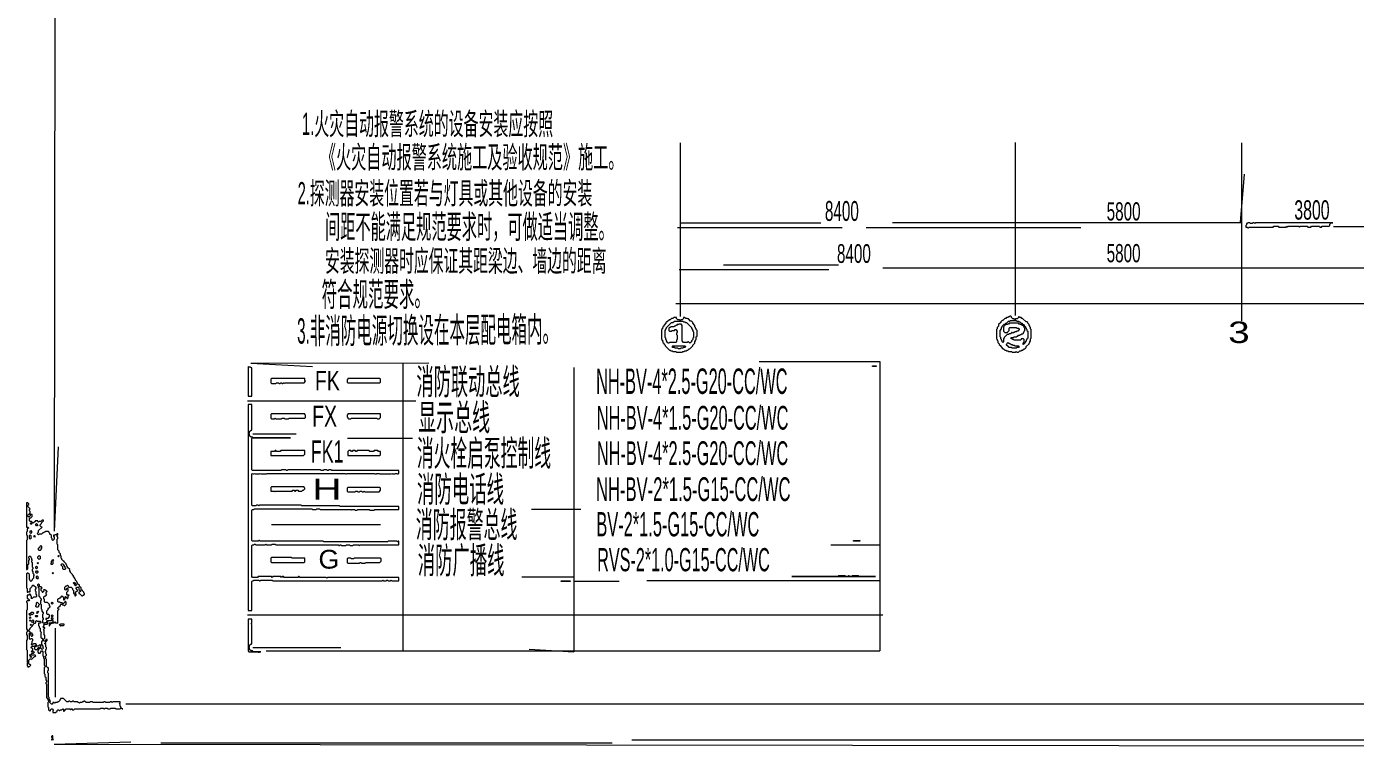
# Model space of a CAD drawing. Header units: millimetres. Extents: x 0 to 419, y 0 to 297.
# Drawn here: x 0.5 to 164.9, y 3.3 to 92.4 of the extents above; entities that cross this region are included whole.
import ezdxf

# ---------------------------------------------------------------- set-up
doc = ezdxf.new("R2010")
doc.units = ezdxf.units.MM
for name, color, linetype, lineweight in [('PAGE_001_OCR_TEXT', 6, 'CONTINUOUS', 0), ('PAGE_001_TRACE_CURVE', 6, 'CONTINUOUS', 0), ('PAGE_001_TRACE_STRAIGHT', 5, 'CONTINUOUS', 0), ('PAGE_001_TRACE_TEXT_SYMBOL', 6, 'CONTINUOUS', 0)]:
    doc.layers.add(name, color=color, linetype=linetype, lineweight=lineweight)
doc.styles.add('wqy-unicode', font='wqy-unicode')

msp = doc.modelspace()

# ---------------------------------------------------------------- linework, layer by layer
at = {"layer": 'PAGE_001_TRACE_CURVE', "color": 6}
for points in [[(27.94, 45.63), (27.94, 20.14), (28.37, 20.14), (28.37, 23.73), (28.46, 23.82), (28.55, 23.82), (28.64, 23.91), (29.25, 23.91), (29.34, 23.82), (29.42, 23.82), (29.51, 23.91), (30.91, 23.91), (31, 23.82), (44.49, 23.82), (44.58, 23.91), (44.66, 23.82), (45.01, 23.82), (45.1, 23.91), (45.19, 23.91), (45.28, 23.82), (45.54, 23.82), (45.63, 23.91), (45.71, 23.82), (46.59, 23.82), (46.59, 24.26), (37.74, 24.26), (37.66, 24.17), (37.57, 24.26), (34.33, 24.26), (34.24, 24.35), (34.15, 24.35), (34.07, 24.26), (32.4, 24.26), (32.31, 24.35), (32.14, 24.35), (32.05, 24.26), (31.96, 24.35), (31, 24.35), (30.91, 24.26), (30.83, 24.35), (29.16, 24.35), (29.07, 24.26), (28.46, 24.26), (28.37, 24.35), (28.37, 28.2), (28.46, 28.29), (28.64, 28.29), (28.72, 28.38), (28.81, 28.38), (28.9, 28.29), (30.04, 28.29), (30.13, 28.38), (30.21, 28.29), (30.83, 28.29), (30.91, 28.38), (31.26, 28.38), (31.35, 28.29), (39.06, 28.29), (39.15, 28.2), (39.23, 28.2), (39.32, 28.29), (39.41, 28.29), (39.5, 28.2), (40.02, 28.2)], [(28.81, 37.05), (29.34, 37.05), (29.42, 37.13), (29.51, 37.05), (30.21, 37.05), (30.3, 37.13), (39.93, 37.13), (40.02, 37.05), (40.11, 37.05), (40.2, 37.13), (43.52, 37.13), (43.61, 37.05), (43.79, 37.05), (43.87, 37.13), (44.14, 37.13), (44.23, 37.05), (45.63, 37.05), (45.71, 37.13), (45.8, 37.05), (46.06, 37.05), (46.15, 37.13), (46.33, 37.13), (46.41, 37.05), (46.5, 37.05), (46.59, 37.13), (46.59, 37.48), (38.27, 37.48), (38.18, 37.57), (37.92, 37.57), (37.83, 37.48), (37.74, 37.48), (37.66, 37.57), (37.31, 37.57), (37.22, 37.48), (36.96, 37.48), (36.87, 37.57), (32.84, 37.57), (32.75, 37.48), (32.67, 37.48), (32.58, 37.57), (32.05, 37.57), (31.96, 37.48), (28.46, 37.48), (28.37, 37.57), (28.37, 41.43), (28.46, 41.51), (33.19, 41.51), (28.55, 41.51), (28.46, 41.6), (28.29, 41.6), (28.11, 41.78), (28.11, 41.95), (28.02, 42.04), (28.11, 42.13), (28.11, 42.3), (28.29, 42.48), (28.37, 42.48), (28.37, 45.63), (27.94, 45.63)], [(40.02, 28.2), (40.11, 28.29), (40.46, 28.29), (40.55, 28.2), (40.9, 28.2), (40.98, 28.29), (41.6, 28.29), (41.69, 28.2), (41.77, 28.29), (46.59, 28.29), (46.59, 28.73), (46.5, 28.73), (46.41, 28.64), (46.33, 28.73), (45.28, 28.73), (45.19, 28.64), (37.31, 28.64), (37.22, 28.73), (29.42, 28.73), (29.34, 28.81), (29.25, 28.81), (29.16, 28.73), (28.46, 28.73), (28.37, 28.81), (28.37, 32.58), (28.46, 32.67), (28.64, 32.67), (28.72, 32.75), (35.82, 32.75), (35.91, 32.67), (36.34, 32.67), (36.43, 32.75), (36.78, 32.75), (36.87, 32.67), (40.63, 32.67), (40.72, 32.58), (40.81, 32.67), (41.07, 32.67), (41.16, 32.58), (41.42, 32.58), (41.51, 32.67), (42.91, 32.67), (43, 32.58), (43.52, 32.58), (43.61, 32.67), (46.59, 32.67), (46.59, 33.02), (39.32, 33.02), (39.23, 33.11), (34.59, 33.11), (34.5, 33.19), (29.34, 33.19), (29.25, 33.11), (29.16, 33.19), (28.99, 33.19), (28.9, 33.11), (28.46, 33.11), (28.37, 33.19), (28.37, 37.05), (28.46, 37.13), (28.55, 37.05), (28.64, 37.05), (28.72, 37.13), (28.81, 37.05)], [(0.53, 33.46), (0.53, 30.48), (0.7, 30.48), (0.79, 30.39), (0.61, 30.22), (0.61, 29.95), (0.53, 29.86), (0.53, 29.51), (0.61, 29.43), (0.61, 28.9), (0.53, 28.81), (0.53, 25.22), (0.61, 25.22), (0.7, 25.31), (0.7, 25.84), (0.79, 25.92), (0.79, 26.36), (0.88, 26.45), (0.88, 26.54), (0.79, 26.62), (0.79, 26.8), (0.88, 26.89), (0.96, 26.89), (1.05, 26.8), (1.05, 26.71), (1.14, 26.62), (1.14, 26.45), (1.23, 26.36), (1.14, 26.27), (1.14, 26.19), (1.23, 26.1), (1.23, 25.57), (1.31, 25.49), (1.31, 25.31), (1.23, 25.22), (1.23, 25.05), (1.31, 24.96), (1.31, 24.79), (1.4, 24.7), (1.4, 24.61), (1.49, 24.52), (1.4, 24.43), (1.4, 24.17), (1.23, 24), (1.23, 23.91), (1.05, 23.73), (0.96, 23.82), (0.96, 23.91), (0.88, 24), (0.88, 24.61), (0.7, 24.79), (0.61, 24.79), (0.53, 24.7), (0.53, 22.95), (0.61, 22.86), (0.61, 22.42), (0.7, 22.42), (0.79, 22.51), (0.88, 22.42), (0.96, 22.51), (0.96, 22.86), (1.23, 23.12), (1.23, 23.21), (1.31, 23.3)], [(0.96, 31.18), (0.88, 31.27), (0.88, 31.53), (0.96, 31.62), (1.05, 31.62), (1.23, 31.79), (1.23, 32.05), (0.96, 32.05), (0.88, 32.14), (0.96, 32.23), (0.96, 32.4), (0.88, 32.49), (0.88, 32.67), (0.96, 32.75), (0.7, 33.02), (0.7, 33.19), (0.79, 33.28), (0.79, 33.37), (0.7, 33.46), (0.53, 33.46)], [(4.82, 26.62), (4.82, 26.89), (4.73, 26.97), (4.73, 27.15), (4.55, 27.32), (4.55, 27.5), (4.38, 27.68), (4.38, 28.29), (4.29, 28.38), (4.29, 28.99), (4.38, 29.08), (4.38, 29.25), (4.29, 29.34), (4.29, 29.43), (4.38, 29.51), (4.38, 29.69), (4.2, 29.51), (4.03, 29.51), (3.94, 29.43), (3.85, 29.51), (3.85, 29.34), (3.94, 29.25), (3.94, 28.99), (3.77, 28.81), (3.68, 28.9), (3.68, 29.08), (3.59, 29.16), (3.59, 29.43), (3.42, 29.6), (3.42, 29.69), (3.33, 29.78), (3.33, 29.86), (3.24, 29.95), (2.89, 29.95), (2.8, 29.86), (2.71, 29.86), (2.63, 29.78), (2.54, 29.78), (2.36, 29.6), (2.1, 29.6), (2.01, 29.51), (1.84, 29.69), (2.01, 29.86), (2.01, 30.04), (2.45, 30.48), (2.36, 30.48), (2.19, 30.65), (2.19, 30.74), (2.36, 30.92), (2.36, 31), (2.63, 31.27), (2.63, 31.35), (2.45, 31.35), (2.28, 31.18), (2.1, 31.18), (2.01, 31.09), (1.93, 31.18), (1.93, 31.27), (1.58, 31.27), (1.58, 31.18), (1.4, 31), (1.31, 31), (1.14, 31.18), (0.96, 31.18)], [(6.66, 22.16), (6.57, 22.25), (6.57, 22.42), (6.66, 22.51), (6.74, 22.51), (6.83, 22.6), (6.83, 22.68), (6.66, 22.86), (6.66, 22.95), (6.74, 23.03), (6.92, 23.03), (7.01, 22.95), (7.01, 22.77), (7.18, 22.6), (7.18, 22.51), (7.09, 22.42), (7.01, 22.42), (7.01, 22.25), (7.09, 22.25), (7.36, 21.98), (7.44, 21.98), (7.53, 22.07), (7.62, 22.07), (7.71, 22.16), (7.71, 22.25), (7.62, 22.33), (7.62, 22.42), (7.44, 22.6), (7.44, 22.68), (7.36, 22.68), (7.27, 22.77), (7.27, 22.95), (7.09, 23.12), (7.09, 23.3), (7.01, 23.38), (6.92, 23.38), (6.83, 23.47), (6.83, 23.56), (6.74, 23.65), (6.74, 23.73), (6.57, 23.91), (6.57, 24), (6.48, 24.08), (6.48, 24.17), (6.31, 24.35), (6.31, 24.43), (6.22, 24.52), (6.22, 24.61), (5.96, 24.87), (5.96, 24.96), (5.87, 25.05), (5.87, 25.22), (5.6, 25.49), (5.6, 25.57), (5.52, 25.66), (5.52, 25.75), (5.43, 25.84), (5.43, 25.92), (5.17, 26.19), (5.17, 26.27), (5.08, 26.27), (4.9, 26.45), (4.9, 26.54), (4.82, 26.62)], [(1.31, 23.3), (1.4, 23.3), (1.66, 23.03), (1.66, 22.86), (1.58, 22.77), (1.58, 22.6), (1.66, 22.51), (1.66, 22.16), (1.75, 22.07), (1.75, 21.89), (1.66, 21.81), (1.4, 21.81), (1.23, 21.63), (1.14, 21.63), (1.05, 21.72), (1.14, 21.81), (1.14, 21.89), (1.05, 21.98), (1.05, 22.07), (0.96, 22.16), (0.88, 22.16), (0.79, 22.07), (0.61, 22.07), (0.61, 21.63), (0.7, 21.63), (0.88, 21.46), (0.79, 21.37), (0.61, 21.37), (0.53, 21.28), (0.53, 21.19), (0.61, 21.11), (0.61, 20.23), (0.53, 20.14), (0.53, 17.87), (0.61, 17.78), (0.61, 17.52), (0.53, 17.43), (0.53, 17.17), (0.61, 17.08), (0.61, 16.55), (0.53, 16.46), (0.53, 15.33), (0.61, 15.24), (0.61, 13.84), (0.7, 13.75), (0.61, 13.66), (0.61, 13.31), (0.7, 13.22), (0.7, 13.14), (0.79, 13.22), (0.88, 13.22), (1.05, 13.4), (0.96, 13.49), (0.88, 13.49), (0.79, 13.57), (0.79, 14.01), (0.96, 14.19), (1.05, 14.19), (1.14, 14.1), (1.49, 14.45), (1.58, 14.45), (1.66, 14.54), (1.58, 14.63), (1.23, 14.63)], [(2.01, 23.03), (2.1, 23.12), (2.28, 23.12), (2.45, 22.95), (2.36, 22.86), (2.28, 22.86), (2.28, 22.68), (2.45, 22.51), (2.45, 22.42), (2.54, 22.42), (2.71, 22.6), (2.63, 22.68), (2.71, 22.77), (2.8, 22.77), (2.89, 22.68), (2.89, 22.6), (2.98, 22.6), (3.07, 22.51), (2.89, 22.33), (2.89, 22.25), (2.98, 22.16), (2.89, 22.07), (2.89, 21.98), (2.8, 21.89), (2.71, 21.89), (2.63, 21.81), (2.63, 21.63), (2.71, 21.54), (2.71, 21.28), (2.8, 21.19), (3.07, 21.19), (3.33, 20.93), (3.33, 20.76), (3.42, 20.67), (3.42, 20.58), (3.24, 20.41), (3.15, 20.41), (3.15, 20.23), (2.98, 20.06), (2.98, 19.79), (3.07, 19.71), (3.24, 19.71), (3.33, 19.62), (3.33, 19.36), (3.15, 19.18), (2.89, 19.18), (2.89, 19.09), (3.07, 18.92), (3.07, 18.83), (2.89, 18.65), (2.8, 18.65), (2.71, 18.57), (2.63, 18.57), (2.54, 18.65), (2.54, 19), (2.63, 19.09), (2.63, 19.18), (2.54, 19.27), (2.54, 19.71), (2.63, 19.79), (2.63, 19.88), (2.45, 20.06), (2.45, 20.23), (2.36, 20.32)], [(2.36, 20.32), (2.36, 20.84), (2.28, 20.93), (2.28, 21.37), (2.36, 21.46), (2.36, 21.54), (2.19, 21.72), (2.19, 21.81), (2.1, 21.89), (2.1, 22.86), (2.01, 22.95), (2.01, 23.03)], [(4.9, 20.93), (4.99, 20.84), (5.08, 20.84), (5.17, 20.76), (5.25, 20.76), (5.43, 20.93), (5.43, 21.19), (5.34, 21.28), (5.25, 21.28), (5.25, 21.19), (5.08, 21.02), (4.99, 21.02), (4.9, 21.11), (4.73, 21.11), (4.64, 21.19), (4.47, 21.19), (4.38, 21.28), (4.38, 21.54), (4.47, 21.63), (4.55, 21.63), (4.64, 21.72), (4.73, 21.72), (4.82, 21.81), (4.82, 21.89), (4.9, 21.98), (5.08, 21.81), (5.08, 21.46), (5.17, 21.46), (5.25, 21.54), (5.25, 21.63), (5.43, 21.81), (5.52, 21.72), (5.52, 21.63), (5.6, 21.63), (5.69, 21.72), (5.69, 21.98), (5.78, 22.07), (5.6, 22.07), (5.52, 22.16), (5.52, 22.42), (5.69, 22.6), (5.69, 22.86), (5.52, 22.86), (5.34, 22.68), (5.25, 22.77), (5.25, 23.03), (5.43, 23.21), (5.52, 23.21), (5.6, 23.3), (5.69, 23.21), (5.69, 23.12), (5.78, 23.03), (6.04, 23.03), (6.22, 22.86), (6.22, 22.77), (6.39, 22.6), (6.31, 22.51), (6.31, 22.25), (6.39, 22.25), (6.48, 22.16), (6.48, 21.98), (6.57, 21.98), (6.66, 22.07), (6.66, 22.16)], [(2.89, 15.15), (2.89, 15.33), (2.98, 15.41), (2.98, 15.59), (2.89, 15.68), (2.89, 15.94), (2.8, 16.03), (2.8, 16.11), (2.89, 16.2), (2.89, 16.29), (3.07, 16.46), (3.07, 16.55), (2.89, 16.55), (2.89, 16.46), (2.8, 16.38), (2.71, 16.38), (2.63, 16.46), (2.63, 16.55), (2.8, 16.73), (2.8, 17.08), (2.71, 17.17), (2.71, 17.69), (2.63, 17.78), (2.8, 17.95), (2.8, 18.04), (2.63, 18.04), (2.54, 18.13), (2.71, 18.3), (2.63, 18.39), (2.71, 18.48), (3.07, 18.48), (3.15, 18.57), (3.15, 18.83), (3.24, 18.92), (3.59, 18.92), (3.68, 19), (3.77, 18.92), (3.77, 18.74), (3.68, 18.65), (3.59, 18.65), (3.5, 18.57), (3.33, 18.57), (3.33, 18.22), (3.42, 18.3), (3.42, 18.39), (3.59, 18.57), (3.68, 18.57), (3.77, 18.65), (3.94, 18.65), (4.03, 18.74), (4.12, 18.65), (4.29, 18.65), (4.38, 18.57), (4.38, 20.14), (4.55, 20.32), (4.47, 20.32), (4.38, 20.41), (4.38, 20.49), (4.55, 20.67), (4.64, 20.67), (4.73, 20.76), (4.73, 20.84), (4.82, 20.93), (4.9, 20.93)], [(1.66, 18.83), (1.75, 18.92), (1.84, 18.83), (2.19, 18.83), (2.28, 18.74), (2.28, 18.65), (2.19, 18.57), (2.01, 18.57), (2.01, 18.3), (2.1, 18.22), (2.1, 18.04), (2.19, 17.95), (2.19, 17.6), (2.36, 17.43), (2.28, 17.34), (2.28, 16.82), (2.36, 16.73), (2.45, 16.73), (2.54, 16.64), (2.54, 16.55), (2.45, 16.46), (2.45, 16.38), (2.36, 16.29), (2.36, 15.94), (2.28, 15.85), (2.1, 15.85), (2.01, 15.76), (1.75, 15.76), (1.66, 15.85), (1.75, 15.94), (1.66, 16.03), (1.4, 16.03), (1.23, 15.85), (1.14, 15.94), (1.14, 16.03), (1.23, 16.11), (1.23, 16.38), (1.31, 16.46), (1.31, 16.55), (1.23, 16.64), (1.05, 16.64), (0.96, 16.55), (0.88, 16.64), (0.88, 17.17), (0.96, 17.25), (1.05, 17.17), (1.05, 17.08), (1.14, 16.99), (1.23, 16.99), (1.31, 17.08), (1.31, 17.17), (1.23, 17.25), (1.23, 17.34), (1.05, 17.34), (0.96, 17.43), (0.96, 17.52), (0.88, 17.52), (0.79, 17.6), (0.79, 17.69), (0.96, 17.87), (0.96, 17.95), (1.31, 18.3), (1.31, 18.39), (1.49, 18.57)], [(1.49, 18.57), (1.58, 18.57), (1.66, 18.65), (1.66, 18.83)], [(1.23, 14.63), (1.14, 14.71), (1.14, 14.8), (1.23, 14.89), (1.4, 14.89), (1.49, 14.98), (1.4, 15.06), (1.31, 15.06), (1.23, 15.15), (1.31, 15.24), (1.31, 15.41), (1.23, 15.5), (1.14, 15.5), (1.05, 15.59), (1.23, 15.76), (1.49, 15.76), (1.58, 15.68), (1.49, 15.59), (1.49, 15.41), (1.58, 15.33), (1.84, 15.33), (1.93, 15.41), (2.01, 15.33), (2.01, 15.24), (1.93, 15.15), (1.93, 14.98), (2.01, 14.89), (2.19, 14.89), (2.28, 14.98), (2.28, 15.06), (2.36, 15.15), (2.45, 15.15), (2.54, 15.06), (2.54, 14.54), (2.63, 14.45), (2.63, 14.28), (2.71, 14.19), (2.71, 13.4), (2.8, 13.31), (2.8, 13.14), (2.71, 13.05), (2.71, 12.35), (2.8, 12.26), (2.8, 12), (2.89, 11.91), (2.89, 11.56), (2.98, 11.47), (2.98, 11.3), (2.89, 11.21), (2.89, 11.12), (2.98, 11.04), (2.98, 9.9), (3.07, 9.81), (2.98, 9.72), (2.98, 9.37), (3.15, 9.2), (3.15, 9.11), (3.24, 9.02), (3.24, 8.85), (3.15, 8.76), (3.15, 8.23), (3.24, 8.14), (3.24, 7.88), (3.42, 7.71)], [(8.76, 8.76), (8.67, 8.85), (8.41, 8.85), (8.32, 8.76), (7.88, 8.76), (7.71, 8.93), (7.62, 8.93), (7.53, 8.85), (7.44, 8.85), (7.36, 8.76), (7.18, 8.76), (7.09, 8.67), (7.01, 8.76), (6.92, 8.76), (6.83, 8.85), (6.39, 8.85), (6.31, 8.93), (6.22, 8.93), (6.13, 8.85), (5.96, 8.85), (5.87, 8.93), (5.78, 8.93), (5.69, 8.85), (5.52, 8.85), (5.08, 9.28), (4.73, 9.28), (4.73, 9.2), (4.64, 9.11), (4.64, 9.02), (4.47, 8.85), (4.38, 8.85), (4.29, 8.76), (4.12, 8.76), (4.03, 8.67), (3.94, 8.76), (3.77, 8.76), (3.77, 8.67), (3.68, 8.58), (3.59, 8.58), (3.42, 8.76), (3.42, 8.85), (3.5, 8.93), (3.42, 9.02), (3.42, 9.11), (3.33, 9.2), (3.33, 9.37), (3.24, 9.46), (3.24, 12.35), (3.15, 12.44), (3.15, 12.7), (3.24, 12.79), (3.24, 13.05), (3.15, 13.05), (2.98, 13.22), (2.98, 14.1), (2.89, 14.19), (2.89, 14.36), (2.8, 14.45), (2.98, 14.63), (2.98, 14.71), (2.89, 14.8), (2.89, 14.98), (2.8, 15.06), (2.89, 15.15)], [(3.42, 7.71), (3.5, 7.79), (3.5, 7.88), (3.59, 7.97), (3.68, 7.97), (3.85, 7.79), (3.77, 7.71), (3.77, 7.53), (4.12, 7.53), (4.29, 7.71), (4.29, 7.79), (4.38, 7.88), (4.47, 7.88), (4.55, 7.79), (4.64, 7.79), (4.73, 7.88), (4.9, 7.88), (4.99, 7.97), (5.08, 7.88), (5.08, 7.71), (5.17, 7.71), (5.43, 7.97), (5.87, 7.97), (5.96, 7.88), (6.04, 7.97), (6.13, 7.97), (6.22, 7.88), (6.39, 7.88), (6.48, 7.97), (9.63, 7.97), (9.72, 8.06), (9.98, 8.06), (10.07, 7.97), (10.16, 7.97), (10.25, 8.06), (10.51, 8.06), (10.6, 7.97), (10.86, 7.97), (10.95, 8.06), (11.47, 8.06), (11.56, 7.97), (12.09, 7.97), (12.17, 8.06), (12.26, 8.06), (12.35, 7.97), (12.44, 7.97), (12.35, 7.97), (12.17, 8.14), (12.17, 8.23), (12.09, 8.32), (12.09, 8.5), (12, 8.58), (12.09, 8.67), (12.09, 8.85), (11.21, 8.85), (11.12, 8.76), (11.03, 8.85), (10.86, 8.85), (10.77, 8.76), (10.33, 8.76), (10.25, 8.85), (10.07, 8.85), (9.98, 8.76), (8.76, 8.76)]]:
    msp.add_lwpolyline(points, dxfattribs=at)
for points in [[(0.88, 32.14), (0.96, 32.05), (0.96, 31.88), (0.79, 31.7), (0.61, 31.88)], [(0.96, 30.92), (1.05, 31), (1.14, 31), (1.23, 30.92), (1.14, 30.83), (1.05, 30.83)], [(0.96, 29.95), (1.05, 30.04), (1.14, 29.95), (1.14, 29.78), (1.05, 29.69), (0.96, 29.78)], [(1.66, 30.83), (1.75, 30.92), (1.93, 30.74), (1.84, 30.65), (1.75, 30.65), (1.66, 30.74)], [(0.88, 29.43), (0.96, 29.51), (1.05, 29.43), (1.05, 29.25), (1.14, 29.16), (0.96, 28.99), (0.88, 29.08)], [(1.4, 29.34), (1.49, 29.43), (1.58, 29.34), (1.49, 29.25)], [(2.19, 28.11), (2.28, 28.2), (2.36, 28.11), (2.36, 27.85), (2.28, 27.76), (2.28, 27.68), (2.19, 27.59), (2.1, 27.59), (2.01, 27.68), (2.01, 27.85), (2.19, 28.03)], [(2.1, 26.97), (2.19, 26.89), (2.19, 26.54), (2.1, 26.45), (1.93, 26.62), (1.93, 26.8)], [(3.59, 26.27), (3.68, 26.36), (3.77, 26.27), (3.77, 25.92), (3.68, 25.84), (3.59, 25.84), (3.5, 25.92), (3.59, 26.01)], [(3.68, 26.36), (3.77, 26.45), (3.85, 26.36), (3.77, 26.27)], [(4.38, 26.89), (4.47, 26.97), (4.55, 26.89), (4.47, 26.8)], [(1.66, 25.57), (1.75, 25.66), (1.84, 25.57), (1.84, 25.4), (1.75, 25.31), (1.66, 25.4)], [(1.66, 24.96), (1.75, 25.05), (1.84, 25.05), (1.93, 24.96), (1.93, 24.87), (1.84, 24.79), (1.75, 24.79), (1.66, 24.87)], [(1.84, 26.01), (1.93, 26.1), (2.01, 26.01), (1.93, 25.92)], [(3.68, 24.79), (3.77, 24.87), (3.85, 24.79), (3.77, 24.7)], [(4.82, 25.84), (4.9, 25.92), (4.99, 25.92), (5.08, 25.84), (5.08, 25.75), (5.25, 25.57), (5.25, 25.49), (5.34, 25.4), (5.34, 25.31), (5.25, 25.22), (5.08, 25.22), (4.99, 25.31), (4.99, 25.57), (4.82, 25.75)], [(1.75, 24.35), (1.84, 24.43), (1.93, 24.35), (1.93, 24.26), (2.01, 24.17), (1.93, 24.08), (1.84, 24.08), (1.75, 24.17)], [(1.93, 23.38), (2.01, 23.47), (2.1, 23.38), (2.1, 23.21), (2.01, 23.12), (1.93, 23.21)], [(6.31, 23.56), (6.39, 23.65), (6.48, 23.56), (6.39, 23.47)], [(6.39, 23.47), (6.48, 23.56), (6.57, 23.47), (6.48, 23.38)], [(6.48, 23.38), (6.57, 23.47), (6.66, 23.38), (6.66, 23.3), (6.57, 23.21), (6.48, 23.3)], [(5.25, 21.81), (5.34, 21.89), (5.43, 21.81), (5.34, 21.72)], [(0.79, 19.71), (0.88, 19.79), (0.96, 19.79), (1.05, 19.71), (1.05, 19.62), (0.96, 19.53)], [(1.14, 19.97), (1.31, 19.97), (1.4, 19.88), (1.4, 19.79), (1.23, 19.62), (1.14, 19.71), (1.05, 19.71), (0.96, 19.79)], [(1.75, 21.11), (1.84, 21.19), (2.1, 20.93), (2.1, 20.84), (2.01, 20.76), (2.01, 20.67), (1.93, 20.58), (1.75, 20.58), (1.66, 20.67), (1.66, 20.76), (1.75, 20.84)], [(1.75, 19.88), (1.84, 19.97), (1.93, 19.88), (1.84, 19.79)], [(1.84, 19.97), (1.93, 20.06), (2.01, 19.97), (1.93, 19.88)], [(3.59, 21.11), (3.68, 21.19), (3.77, 21.11), (3.77, 21.02), (3.68, 20.93), (3.59, 21.02)], [(0.88, 19.27), (0.96, 19.36), (1.05, 19.27), (0.96, 19.18)], [(0.88, 18.92), (0.96, 19), (1.05, 18.92), (0.96, 18.83)], [(0.96, 18.39), (1.05, 18.48), (1.14, 18.39), (1.05, 18.3)], [(1.31, 19), (1.4, 18.92), (1.4, 18.74), (1.31, 18.65), (1.14, 18.83)], [(1.58, 19.44), (1.66, 19.53), (1.84, 19.53), (1.93, 19.44), (1.84, 19.36), (1.66, 19.36)], [(3.59, 19.53), (3.68, 19.62), (3.77, 19.53), (3.77, 19.44), (3.68, 19.36), (3.59, 19.44)], [(3.59, 19.18), (3.68, 19.27), (3.77, 19.18), (3.77, 19.09), (3.68, 19), (3.59, 19.09)], [(0.79, 17.25), (0.88, 17.34), (0.96, 17.25), (0.88, 17.17)], [(1.14, 15.06), (1.23, 15.15), (1.31, 15.06), (1.23, 14.98)], [(1.58, 15.76), (1.66, 15.85), (1.75, 15.76), (1.66, 15.68)], [(1.93, 15.5), (2.01, 15.59), (2.1, 15.59), (2.19, 15.5), (2.01, 15.33), (1.93, 15.41)], [(2.28, 15.85), (2.36, 15.94), (2.54, 15.76), (2.54, 15.59), (2.63, 15.5), (2.45, 15.33), (2.28, 15.5)], [(0.88, 14.63), (0.96, 14.71), (1.05, 14.63), (0.96, 14.54)], [(0.96, 14.45), (1.05, 14.54), (1.14, 14.45), (1.05, 14.36)]]:
    msp.add_lwpolyline(points, close=True, dxfattribs=at)
at = {"layer": 'PAGE_001_TRACE_STRAIGHT', "color": 5}
for p, q in [((3.96, 29.96), (4.25, 265.41)), ((81.38, 78.02), (81.38, 56.53)), ((122.81, 78.06), (122.81, 56.66)), ((150.81, 78.02), (150.81, 56.01)), ((150.67, 68.17), (151.19, 74.15)), ((81.05, 67.54), (101.42, 67.54)), ((81.38, 68.15), (98.79, 68.15)), ((104.39, 67.56), (130.93, 67.56)), ((107.63, 68.17), (150.81, 68.17)), ((162.18, 67.67), (169.81, 67.67)), ((86.75, 62.95), (100.98, 62.95)), ((106.43, 62.56), (208.37, 62.56)), ((81.26, 62.34), (99.75, 62.34)), ((80.83, 58.16), (322.62, 58.16)), ((91.16, 50.97), (106.09, 50.97)), ((106.09, 50.97), (106.09, 15.15)), ((28.25, 50.75), (50.3, 50.81)), ((28.25, 50.75), (35.91, 50.36)), ((47.08, 50.8), (47.08, 15.15)), ((68.22, 50.23), (68.22, 15.03)), ((27.85, 46.12), (48.69, 46.12)), ((28.52, 42.01), (33.88, 42.01)), ((40.21, 41.5), (48.25, 41.5)), ((3.96, 29.96), (4.48, 40.41)), ((62.97, 32.71), (69.1, 32.71)), ((30.81, 30.79), (44.31, 30.79)), ((100, 28.3), (106.09, 28.3)), ((61.79, 24.32), (68.22, 24.32)), ((68.22, 23.79), (73.84, 23.79)), ((77.23, 23.86), (106.09, 23.86)), ((27.85, 19.62), (106.44, 19.62)), ((4.07, 17.99), (4.07, 9.45)), ((28.52, 15.56), (39.4, 15.56)), ((30.16, 15.15), (106.09, 15.15)), ((62.71, 15.37), (68.22, 15.03)), ((12.79, 8.6), (400.04, 8.6)), ((3.94, 3.61), (13.41, 3.89)), ((3.94, 3.61), (211.66, 3.33)), ((17.13, 3.78), (72.96, 3.78)), ((75.4, 4.16), (412.35, 4.16))]:
    msp.add_line(p, q, dxfattribs=at)
at = {"layer": 'PAGE_001_TRACE_TEXT_SYMBOL', "color": 6}
for points in [[(151.59, 68.14), (151.5, 68.05), (151.42, 68.05), (151.42, 67.87), (151.33, 67.79), (151.33, 67.61), (151.5, 67.61), (151.59, 67.52), (151.68, 67.52), (151.77, 67.61), (154.74, 67.61), (154.83, 67.7), (155.36, 67.7), (155.44, 67.61), (156.32, 67.61), (156.41, 67.7), (156.5, 67.61), (156.58, 67.7), (157.9, 67.7), (157.98, 67.61), (158.07, 67.7), (158.95, 67.7), (159.03, 67.61), (159.39, 67.61), (159.47, 67.7), (160.44, 67.7), (160.52, 67.61), (160.7, 67.61), (160.79, 67.7), (161.66, 67.7), (161.75, 67.79), (161.75, 67.96), (161.92, 68.14), (162.1, 68.14), (152.55, 68.14), (152.47, 68.05), (152.38, 68.14), (152.2, 68.14), (152.12, 68.05), (151.94, 68.05), (151.85, 68.14)], [(122.17, 55.96), (122.25, 56.05), (122.95, 56.05), (123.04, 55.96), (123.22, 55.96), (123.3, 55.88), (123.39, 55.88), (123.57, 55.7), (123.65, 55.7), (123.74, 55.61), (123.65, 55.53), (123.48, 55.53), (123.39, 55.61), (123.3, 55.61), (123.22, 55.7), (122.08, 55.7), (121.99, 55.61), (121.9, 55.61), (121.82, 55.53), (121.64, 55.53), (121.55, 55.61), (121.64, 55.7), (121.73, 55.7), (121.99, 55.96)], [(121.47, 55.61), (121.55, 55.53), (121.55, 55.44), (121.38, 55.26), (121.38, 54.74), (121.55, 54.56), (121.82, 54.56), (122.08, 54.82), (122.08, 55.09), (122.17, 55.18), (122.95, 55.18), (123.04, 55.09), (123.22, 55.09), (123.3, 55), (123.3, 54.91), (123.13, 54.74), (123.04, 54.74), (122.95, 54.65), (122.78, 54.65), (122.69, 54.56), (122.6, 54.56), (122.52, 54.47), (122.43, 54.56), (122.34, 54.56), (122.34, 54.47), (122.25, 54.39), (122.08, 54.39), (121.99, 54.3), (121.82, 54.3), (121.47, 53.95), (121.47, 53.86), (121.38, 53.77), (121.38, 53.42), (121.29, 53.34), (121.2, 53.42), (121.2, 53.51), (121.12, 53.6), (121.12, 53.69), (121.03, 53.77), (121.03, 53.95), (120.94, 54.04), (120.94, 54.82), (121.12, 55), (121.12, 55.18), (121.2, 55.26), (121.2, 55.35)], [(124.01, 55.09), (124.09, 55.18), (124.18, 55.09), (124.18, 55), (124.27, 54.91), (124.27, 54.82), (124.36, 54.74), (124.36, 53.86), (124.27, 53.77), (124.27, 53.69), (124.18, 53.6), (124.18, 53.51), (124.01, 53.34), (123.92, 53.42), (123.92, 53.69), (123.83, 53.77), (123.57, 53.77), (123.57, 53.69), (123.48, 53.6), (122.69, 53.6), (122.6, 53.69), (122.52, 53.69), (122.43, 53.77), (122.34, 53.77), (122.25, 53.86), (122.34, 53.95), (122.6, 53.95), (122.69, 54.04), (122.95, 54.04), (123.04, 54.12), (123.13, 54.12), (123.22, 54.21), (123.39, 54.21), (123.48, 54.3), (123.57, 54.3), (123.65, 54.39), (123.74, 54.39), (123.83, 54.47), (123.83, 54.56), (123.92, 54.65), (123.92, 54.74), (124.01, 54.82)], [(123.65, 55.53), (123.74, 55.61), (123.83, 55.53), (123.74, 55.44)], [(123.74, 55.44), (123.83, 55.53), (123.92, 55.44), (123.83, 55.35)], [(123.83, 55.35), (123.92, 55.44), (124.01, 55.35), (123.92, 55.26)], [(123.92, 55.26), (124.01, 55.35), (124.09, 55.26), (124.09, 55.18), (124.01, 55.09), (123.92, 55.18)], [(80.39, 52.81), (80.48, 52.9), (81.97, 52.9), (82.06, 52.81), (81.97, 52.72), (81.79, 52.72), (81.71, 52.64), (81.44, 52.64), (81.36, 52.55), (81.18, 52.55), (81.09, 52.64), (80.74, 52.64), (80.66, 52.72), (80.48, 52.72)], [(121.82, 53.25), (121.9, 53.34), (121.99, 53.25), (122.08, 53.25), (122.17, 53.16), (122.25, 53.16), (122.34, 53.07), (122.43, 53.07), (122.52, 52.99), (122.69, 52.99), (122.78, 52.9), (123.22, 52.9), (123.3, 52.81), (123.22, 52.72), (123.04, 52.72), (122.95, 52.64), (122.43, 52.64), (122.34, 52.72), (122.08, 52.72), (121.9, 52.9), (121.82, 52.9), (121.73, 52.99), (121.73, 53.07), (121.82, 53.16)], [(123.74, 53.16), (123.83, 53.25), (123.92, 53.16), (123.83, 53.07)], [(123.83, 53.34), (123.92, 53.42), (124.01, 53.34), (124.01, 53.25), (123.92, 53.16), (123.83, 53.25)], [(27.94, 50.36), (27.94, 46.68), (28.37, 46.68), (28.37, 50.18), (28.29, 50.18), (28.2, 50.27), (28.02, 50.27)], [(105.18, 50.45), (105.61, 50.45), (105.61, 50.36), (105.18, 50.36)], [(30.83, 48.87), (30.74, 48.78), (30.74, 48.34), (30.83, 48.26), (31.35, 48.26), (31.44, 48.34), (31.7, 48.34), (31.79, 48.26), (31.88, 48.26), (31.96, 48.34), (32.05, 48.34), (32.14, 48.26), (32.23, 48.26), (32.31, 48.34), (32.4, 48.26), (32.49, 48.34), (34.85, 48.34), (35.03, 48.52), (34.94, 48.61), (34.94, 48.87)], [(40.28, 48.87), (40.28, 48.78), (40.2, 48.69), (40.2, 48.43), (40.28, 48.34), (44.23, 48.34), (44.31, 48.43), (44.31, 48.78), (44.23, 48.87)], [(30.83, 44.49), (30.74, 44.4), (30.74, 43.97), (30.83, 43.88), (31.18, 43.88), (31.26, 43.97), (31.35, 43.88), (32.05, 43.88), (32.14, 43.97), (32.4, 43.97), (32.49, 43.88), (32.93, 43.88), (33.02, 43.97), (34.94, 43.97), (35.03, 44.05), (35.03, 44.32), (34.94, 44.4), (34.94, 44.49)], [(40.28, 44.49), (40.28, 44.4), (40.2, 44.32), (40.2, 44.14), (40.28, 44.05), (40.28, 43.97), (40.37, 43.88), (40.63, 43.88), (40.72, 43.97), (43.87, 43.97), (43.96, 43.88), (44.14, 43.88), (44.31, 44.05), (44.31, 44.49)], [(31.26, 39.94), (31.18, 39.85), (30.74, 39.85), (30.74, 39.32), (34.77, 39.32), (34.94, 39.5), (34.94, 39.94), (31.96, 39.94), (31.88, 39.85), (31.44, 39.85), (31.35, 39.94)], [(40.37, 39.94), (40.28, 39.85), (40.28, 39.32), (44.23, 39.32), (44.31, 39.41), (44.31, 39.85), (44.05, 39.85), (43.96, 39.94), (43.52, 39.94), (43.44, 39.85), (43, 39.85), (42.91, 39.94), (41.42, 39.94), (41.34, 39.85), (41.25, 39.85), (41.16, 39.94), (40.9, 39.94), (40.81, 39.85), (40.72, 39.85), (40.63, 39.94)], [(30.83, 35.47), (30.74, 35.38), (30.74, 34.94), (31.18, 34.94), (31.26, 34.86), (31.35, 34.94), (33.37, 34.94), (33.45, 35.03), (33.63, 35.03), (33.72, 34.94), (33.8, 34.94), (33.89, 35.03), (34.07, 35.03), (34.15, 34.94), (34.59, 34.94), (34.68, 35.03), (34.77, 35.03), (34.94, 35.21), (34.94, 35.29), (34.85, 35.38), (34.85, 35.47)], [(40.28, 35.38), (40.2, 35.29), (40.2, 34.94), (40.28, 34.86), (41.16, 34.86), (41.25, 34.94), (41.42, 34.94), (41.51, 34.86), (41.69, 34.86), (41.77, 34.94), (41.95, 34.94), (42.04, 34.86), (42.21, 34.86), (42.3, 34.94), (42.39, 34.86), (44.14, 34.86), (44.31, 35.03), (44.31, 35.29), (44.23, 35.38)], [(102.81, 28.81), (103.6, 28.81), (103.6, 28.73), (102.81, 28.73)], [(30.83, 26.71), (30.74, 26.62), (30.74, 26.19), (30.83, 26.1), (34.85, 26.1), (34.94, 26.19), (34.94, 26.62), (33.37, 26.62), (33.28, 26.71)], [(40.28, 26.62), (40.2, 26.54), (40.2, 26.1), (40.28, 26.01), (41.69, 26.01), (41.77, 26.1), (41.86, 26.1), (41.95, 26.01), (42.39, 26.01), (42.47, 26.1), (44.23, 26.1), (44.4, 26.27), (44.4, 26.54), (44.31, 26.62), (41.07, 26.62), (40.98, 26.54), (40.72, 26.54), (40.63, 26.62)], [(66.64, 23.82), (67.78, 23.82), (67.78, 23.73), (66.64, 23.73)], [(100.97, 24.43), (100.89, 24.35), (95.19, 24.35), (105.53, 24.35), (103.51, 24.35), (103.43, 24.43), (102.64, 24.43), (102.55, 24.35), (102.37, 24.35), (102.29, 24.43), (102.2, 24.43), (102.11, 24.35), (101.85, 24.35), (101.76, 24.43)], [(4.55, 18.48), (4.64, 18.39), (4.64, 18.3), (4.73, 18.22), (4.82, 18.3), (5.08, 18.3), (5.17, 18.39), (5.17, 18.48), (4.73, 18.48), (4.64, 18.39)], [(27.94, 19.09), (27.94, 15.15), (28.02, 15.06), (29.07, 15.06), (29.16, 14.98), (29.34, 14.98), (29.42, 15.06), (29.51, 15.06), (28.55, 15.06), (28.46, 15.15), (28.29, 15.15), (28.11, 15.33), (28.11, 15.5), (28.02, 15.59), (28.11, 15.68), (28.11, 15.85), (28.29, 16.03), (28.37, 16.03), (28.37, 18.39), (28.29, 18.48), (28.37, 18.57), (28.37, 19.09)], [(3.68, 4.64), (3.59, 4.55), (3.59, 4.47), (3.68, 4.38), (3.68, 4.29), (3.59, 4.2), (3.59, 4.12), (3.68, 4.2), (3.85, 4.2), (3.77, 4.29), (3.77, 4.64)]]:
    msp.add_lwpolyline(points, close=True, dxfattribs=at)
for points in [[(80.57, 56.4), (80.48, 56.31), (80.31, 56.31), (80.13, 56.14), (80.04, 56.14), (79.78, 55.88), (79.69, 55.88), (79.61, 55.79), (79.61, 55.7), (79.34, 55.44), (79.34, 55.35), (79.25, 55.26), (79.25, 55.18), (79.17, 55.09), (79.17, 55), (79.08, 54.91), (79.08, 53.69), (79.17, 53.6), (79.17, 53.51), (79.25, 53.42), (79.25, 53.34), (79.34, 53.25), (79.34, 53.16), (79.52, 52.99), (79.52, 52.9), (80.04, 52.37), (80.13, 52.37), (80.22, 52.29), (80.39, 52.29), (80.48, 52.2), (80.83, 52.2), (80.92, 52.11), (81.62, 52.11), (81.71, 52.2), (81.88, 52.2), (81.97, 52.29), (82.14, 52.29), (82.23, 52.37), (82.32, 52.37), (82.5, 52.55), (82.58, 52.55), (82.93, 52.9), (82.93, 52.99), (83.2, 53.25), (83.2, 53.42), (83.28, 53.51), (83.28, 53.6), (83.37, 53.69), (83.37, 54.04), (83.46, 54.12), (83.46, 54.82), (83.37, 54.91), (83.37, 55), (83.28, 55.09), (83.28, 55.18), (83.2, 55.26), (83.2, 55.44), (82.93, 55.7), (82.93, 55.79), (82.76, 55.96), (82.67, 55.96), (82.41, 56.23), (82.32, 56.23), (82.23, 56.31)], [(79.61, 53.86), (79.52, 53.95), (79.52, 54.82), (79.61, 54.91), (79.61, 55), (79.69, 55.09), (79.69, 55.18), (80.31, 55.79), (80.48, 55.79), (80.66, 55.96)], [(80.66, 55.96), (81.71, 55.96), (81.79, 55.88), (81.97, 55.88), (82.06, 55.79), (82.14, 55.79), (82.76, 55.18), (82.76, 55.09), (82.85, 55), (82.85, 54.91), (82.93, 54.82), (82.93, 54.74), (83.02, 54.65), (83.02, 53.95), (82.93, 53.86), (82.93, 53.69), (82.76, 53.51), (82.76, 53.42), (82.58, 53.25), (82.41, 53.42), (82.32, 53.42), (82.23, 53.34), (81.79, 53.34), (81.62, 53.51), (81.62, 55.44), (81.53, 55.53), (81.53, 55.61), (81.27, 55.61), (81.18, 55.53), (81.01, 55.53), (80.92, 55.44), (80.83, 55.44), (80.74, 55.35), (80.66, 55.35), (80.57, 55.26), (80.22, 55.26), (80.13, 55.18), (80.04, 55.18), (79.96, 55.09), (79.96, 54.82), (80.04, 54.74), (80.31, 54.74), (80.39, 54.82), (80.66, 54.82), (80.74, 54.91), (80.83, 54.91), (81.01, 54.74), (81.01, 54.56), (80.92, 54.47), (80.92, 54.3), (81.01, 54.21), (81.01, 53.69), (80.92, 53.6), (80.92, 53.42), (80.83, 53.34), (80.04, 53.34), (79.96, 53.25), (79.87, 53.25), (79.78, 53.34), (79.78, 53.42), (79.69, 53.51), (79.69, 53.6), (79.61, 53.69), (79.61, 53.86)], [(82.23, 56.31), (82.06, 56.31), (81.97, 56.4), (81.79, 56.4), (81.79, 56.31), (81.62, 56.14), (81.44, 56.14), (81.36, 56.05), (81.27, 56.14), (81.09, 56.14), (80.92, 56.31), (80.92, 56.4), (80.57, 56.4)], [(122.17, 56.58), (122.08, 56.49), (121.99, 56.49), (121.9, 56.4), (121.73, 56.4), (121.64, 56.31), (121.55, 56.31), (121.29, 56.05), (121.2, 56.05), (121.03, 55.88), (121.03, 55.79), (120.76, 55.53), (120.76, 55.35), (120.59, 55.18), (120.59, 55), (120.5, 54.91), (120.5, 53.77), (120.59, 53.69), (120.59, 53.6), (120.68, 53.51), (120.68, 53.34), (120.85, 53.16), (120.85, 53.07), (121.03, 52.9), (121.03, 52.81), (121.29, 52.55), (121.38, 52.55), (121.55, 52.37), (121.64, 52.37), (121.73, 52.29), (121.9, 52.29), (121.99, 52.2), (122.34, 52.2), (122.43, 52.11), (122.87, 52.11), (122.95, 52.2), (123.04, 52.11), (123.22, 52.11), (123.39, 52.29), (123.57, 52.29), (123.65, 52.37), (123.74, 52.37), (123.92, 52.55), (124.01, 52.55), (124.18, 52.72), (124.18, 52.81), (124.53, 53.16), (124.53, 53.25), (124.62, 53.34), (124.62, 53.42), (124.71, 53.51), (124.71, 53.77), (124.79, 53.86), (124.79, 54.91), (124.71, 55), (124.71, 55.18), (124.62, 55.26), (124.62, 55.35), (124.53, 55.44), (124.53, 55.53), (124.36, 55.7), (124.36, 55.79), (124.27, 55.88), (124.18, 55.88)], [(124.18, 55.88), (123.74, 56.31), (123.65, 56.31), (123.57, 56.4), (123.39, 56.4), (123.3, 56.49), (123.22, 56.49), (123.22, 56.4), (123.04, 56.23), (122.87, 56.23), (122.78, 56.14), (122.69, 56.23), (122.52, 56.23), (122.34, 56.4), (122.34, 56.49), (122.25, 56.58), (122.17, 56.58)]]:
    msp.add_lwpolyline(points, dxfattribs=at)

# ---------------------------------------------------------------- texts
at = {"layer": 'PAGE_001_OCR_TEXT', "color": 6, "style": 'wqy-unicode'}
for s, height, width, p in [('1.火灾自动报警系统的设备安装应按照', 2.7325, 0.495564, (34.6, 79.02)), ('《火灾自动报警系统施工及验收规范》施工。', 2.7325, 0.502077, (36.93, 74.9)), ('2.探测器安装位置若与灯具或其他设备的安装', 2.7325, 0.493397, (34.06, 70.44)), ('8400', 2.459, 0.573305, (99.28, 68.37)), ('5800', 2.254, 0.625865, (134.13, 68.42)), ('3800', 2.391, 0.613752, (157.34, 68.53)), ('间距不能满足规范要求时，可做适当调整。', 2.9374, 0.469167, (37.44, 66.19)), ('安装探测器时应保证其距梁边、墙边的距离', 2.6642, 0.504242, (37.44, 62.1)), ('8400', 2.323, 0.607029, (100.77, 63.17)), ('5800', 2.254, 0.625865, (134.13, 63.25)), ('符合规范要求。', 3.006, 0.466675, (37.02, 57.79)), ('3', 2.66, 1.339136, (149.17, 53.26)), ('FK', 2.391, 0.750859, (36.2, 47.42)), ('消防联动总线', 3.211, 0.486237, (48.75, 46.89)), ('NH-BV-4*2.5-G20-CC/WC', 3.1424, 0.480457, (70.98, 46.96)), ('显示总线', 3.279, 0.496828, (48.97, 42.43)), ('FX', 2.596, 0.693134, (35.85, 42.91)), ('NH-BV-4*1.5-G20-CC/WC', 2.9374, 0.514776, (71.06, 42.54)), ('FK1', 2.732, 0.601948, (35.69, 38.47)), ('消火栓启泵控制线', 3.211, 0.473881, (48.8, 38.04)), ('NH-BV-4*2.5-G20-CC/WC', 2.9374, 0.513978, (71.07, 38.16)), ('H', 2.6, 1.440851, (35.86, 33.89)), ('消防电话线', 3.211, 0.491599, (48.82, 33.58)), ('NH-BV-2*1.5-G15-CC/WC', 2.9374, 0.522404, (70.97, 33.7)), ('消防报警总线', 3.211, 0.478615, (48.67, 29.2)), ('BV-2*1.5-G15-CC/WC', 3.0057, 0.504013, (71.01, 29.33)), ('消防广播线', 3.279, 0.479991, (48.91, 24.74)), ('RVS-2*1.0-G15-CC/WC', 2.8691, 0.52168, (71.11, 25.01)), ('G', 2.32, 1.07277, (36.63, 25.34))]:
    msp.add_text(s, height=height, dxfattribs=dict(at, width=width)).set_placement(p)
at = {"layer": 'PAGE_001_OCR_TEXT', "color": 6, "style": 'wqy-unicode', "width": 0.447762}
msp.add_text('3.非消防电源切换设在本层配电箱内。', height=3.1424, rotation=0.4093, dxfattribs=at).set_placement((34, 53.18))

doc.saveas('drawing.dxf')
